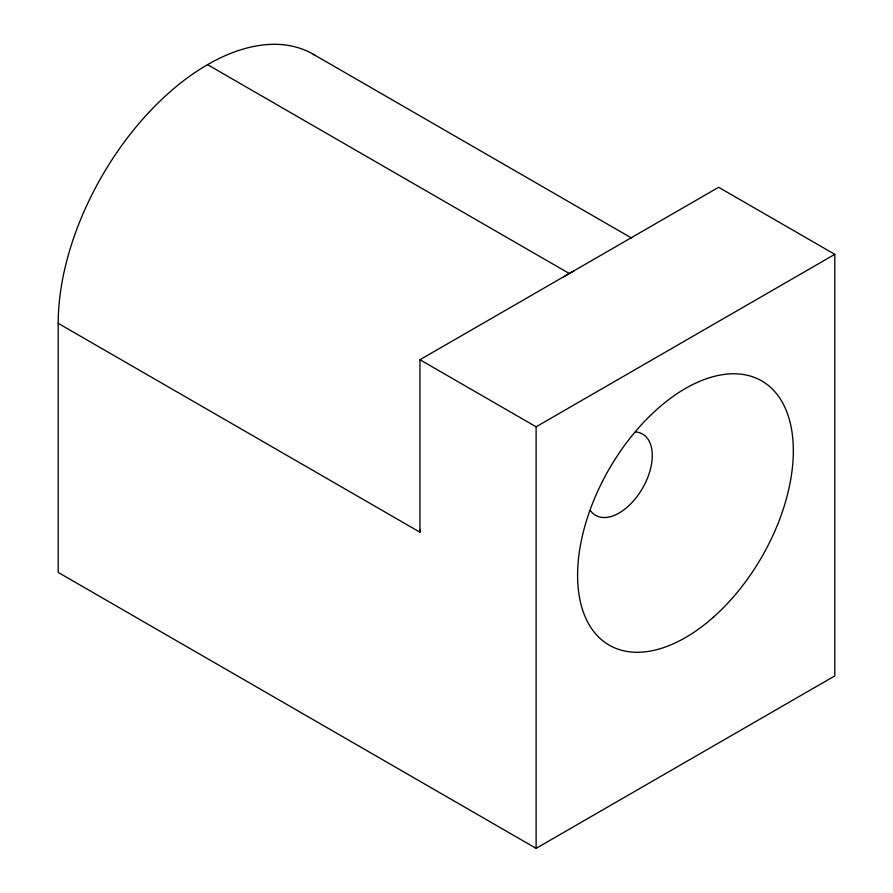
<?xml version="1.0" encoding="UTF-8"?>
<svg xmlns="http://www.w3.org/2000/svg" width="893" height="893" viewBox="0 0 893 893"><rect width="100%" height="100%" fill="white"/><g stroke="black" fill="none" stroke-linecap="round" stroke-linejoin="round"><path stroke-width="1.34" d="M58.201 323.333L419.944 532.195L419.944 359.734L718.642 187.284L834.799 254.349L834.799 675.901L536.113 848.35L58.201 572.435L58.201 323.333A211.206 121.939 -60 0 1 151.888 109.214A211.206 121.939 -60 0 1 315.408 55.556M419.944 359.734L536.113 426.798L834.799 254.349M313.153 54.194L631.485 237.996M207.544 64.653L569.299 273.515M536.113 426.798L536.113 848.35M419.944 532.195A211.206 121.939 -60 0 1 419.967 529.627M563.751 276.83A211.206 121.939 -60 0 1 574.299 270.724M635.671 431.933A46.938 27.103 -60 0 1 642.547 488.259A46.938 27.103 -60 0 1 590.34 510.461M713.373 617.219A152.536 88.072 -60 0 0 761.729 380.92A152.536 88.072 -60 0 0 581.265 540.946A152.536 88.072 -60 0 0 713.373 617.219"/></g></svg>
